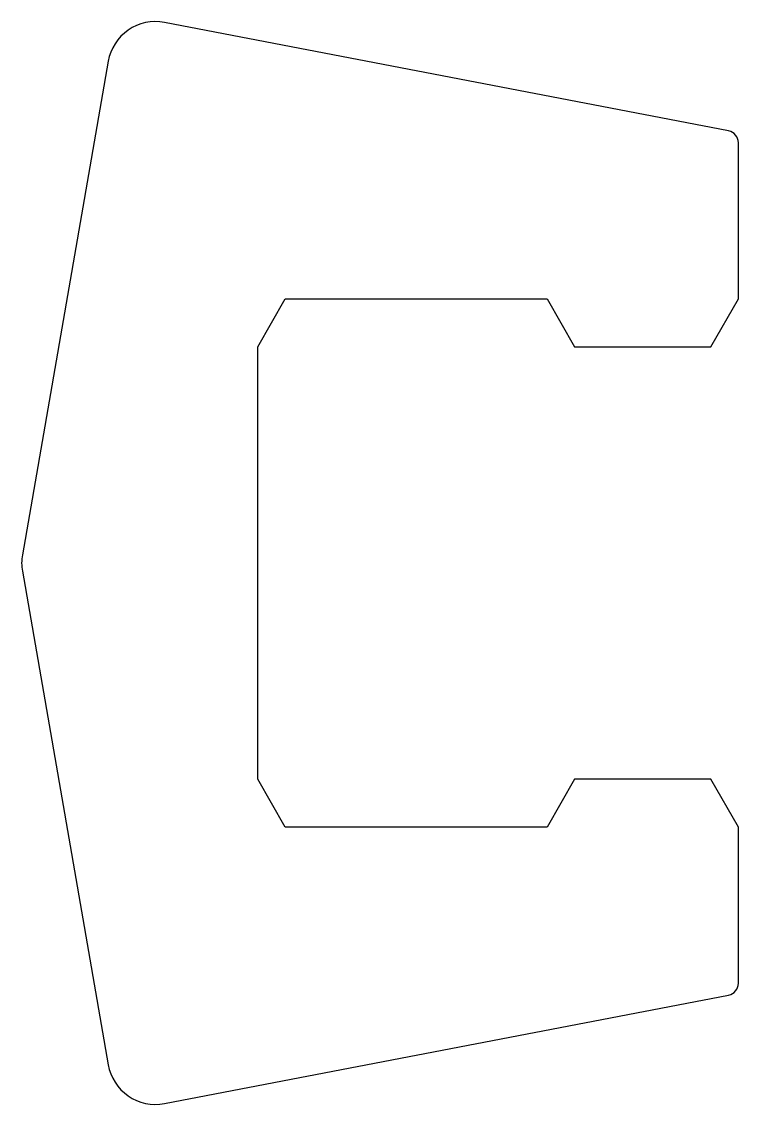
# Model space of a CAD drawing. Header units: millimetres. Extents: x -30 to 0, y -22.7 to 22.7.
import ezdxf

# ---------------------------------------------------------------- set-up
doc = ezdxf.new("R2010")
doc.units = ezdxf.units.MM

msp = doc.modelspace()

# ---------------------------------------------------------------- linework, layer by layer
at = {"color": 7, "linetype": 'Continuous', "lineweight": 25}
for p, q in [((-0.406, 18.078), (-24.001, 22.616)), ((-26.349, 20.994), (-29.94, 0.343)), ((0, 11.05), (0, 17.587)), ((-20.1, 9.05), (-18.945, 11.05)), ((-18.945, 11.05), (-8, 11.05)), ((-8, 11.05), (-6.845, 9.05)), ((-1.155, 9.05), (0, 11.05)), ((-20.1, -9.05), (-20.1, 9.05)), ((-6.845, 9.05), (-1.155, 9.05)), ((-29.94, -0.343), (-26.349, -20.994)), ((-18.945, -11.05), (-20.1, -9.05)), ((-6.845, -9.05), (-8, -11.05)), ((-1.155, -9.05), (-6.845, -9.05)), ((0, -11.05), (-1.155, -9.05)), ((-8, -11.05), (-18.945, -11.05)), ((0, -17.587), (0, -11.05)), ((-24.001, -22.616), (-0.406, -18.078))]:
    msp.add_line(p, q, dxfattribs=at)
for centre, radius, start, end in [((-24.378, 20.652), 2, 79.1145, 170.1342), ((-0.5, 17.587), 0.5, 0, 79.1145), ((-27.97, 0), 2, 170.1342, 189.8658), ((-0.5, -17.587), 0.5, 280.8855, 0), ((-24.378, -20.652), 2, 189.8658, 280.8855)]:
    msp.add_arc(centre, radius, start, end, dxfattribs=at)

doc.saveas('drawing.dxf')
